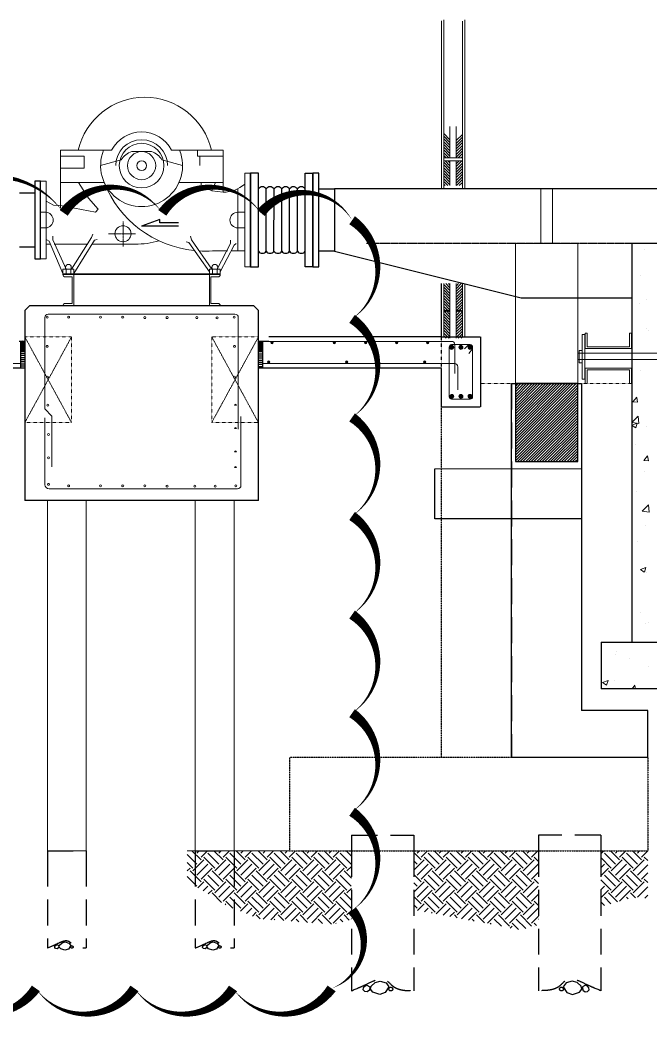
# Model space of a CAD drawing. Header units: inches. Extents: x 0 to 235202, y 0 to 186812.
# Drawn here: x 90853 to 96921, y 165337 to 174958 of the extents above; entities that cross this region are included whole.
import ezdxf

# ---------------------------------------------------------------- set-up
doc = ezdxf.new("R2010")
doc.units = ezdxf.units.IN
doc.header["$MEASUREMENT"] = 0
for name, pattern in [('CENTER', [2, 1.25, -0.25, 0.25, -0.25]), ('HIDDEN', [0.375, 0.25, -0.125]), ('PHANTOM2', [1.25, 0.625, -0.125, 0.125, -0.125, 0.125, -0.125])]:
    doc.linetypes.add(name, pattern=pattern)
for name, color, linetype in [('1', 1, 'CENTER'), ('2', 2, 'HIDDEN'), ('3', 3, 'Continuous'), ('M-HVAC-DUCT-NEW', 5, 'Continuous'), ('pipe_dimensio', 1, 'Continuous')]:
    doc.layers.add(name, color=color, linetype=linetype)
doc.layers.add('DIM', color=251, linetype='Continuous', lineweight=0)

msp = doc.modelspace()

# ---------------------------------------------------------------- hatches: boundary and pattern name
at = {"layer": 'DIM'}
for points in [[(94992.3, 171804.5, 1), (95029.8, 171804.5, 1)], [(95080.2, 171804.5, 1), (95117.7, 171804.5, 1)], [(95168.1, 171804.5, 1), (95205.6, 171804.5, 1)], [(95029.8, 171332.6, 1), (94992.3, 171332.6, 1)], [(95117.7, 171332.6, 1), (95080.2, 171332.6, 1)], [(95205.6, 171332.6, 1), (95168.1, 171332.6, 1)]]:
    msp.add_hatch(color=251, dxfattribs=at).paths.add_polyline_path(points)

# ---------------------------------------------------------------- linework, layer by layer
at = {"color": 251}
for p, q in [((93074.3, 173481), (93074.2, 172581)), ((93074.2, 172581), (93074.3, 173481)), ((93149.3, 173481), (93074.3, 173481)), ((93149.2, 172581), (93149.3, 173481)), ((93599.2, 172581), (93599.3, 173481)), ((93599.3, 173481), (93674.3, 173481)), ((93674.2, 172581), (93674.3, 173481)), ((93074.2, 172731), (93074.3, 173331)), ((93224.2, 172731), (93224.3, 173331)), ((93299.2, 172731), (93299.3, 173331)), ((93374.2, 172731), (93374.3, 173331)), ((93449.2, 172731), (93449.3, 173331)), ((93524.2, 172731), (93524.3, 173331)), ((96749, 168967.3), (96749, 172806)), ((97200.4, 172806), (96749, 172806)), ((93074.2, 172581), (93074.3, 172581)), ((93074.2, 172581), (93149.2, 172581)), ((93674.2, 172581), (93599.2, 172581)), ((96224, 171456), (95624, 171456)), ((95624, 171456), (95624, 170706)), ((96224, 170706), (96224, 171456)), ((95624, 170706), (96224, 170706)), ((94847.8, 170635.6), (96261.5, 170637)), ((94847.8, 170153.4), (94847.8, 170635.6)), ((96261.5, 170637), (96261.5, 170154.8)), ((96261.5, 170154.8), (94847.8, 170153.4)), ((96450.4, 168967.3), (100731.5, 168967.3)), ((96450.4, 168967.3), (96450.4, 168517.3)), ((100731.5, 168517.3), (96450.4, 168517.3))]:
    msp.add_line(p, q, dxfattribs=at)
at = {"color": 251, "lineweight": -3, "ltscale": 5}
for p, q in [((92198.8, 173036.5), (92021.6, 172973.3)), ((92198.8, 173004.9), (92198.8, 173036.5)), ((92380.5, 173004.9), (92198.8, 173004.9)), ((92380.5, 172973.3), (92021.6, 172973.3))]:
    msp.add_line(p, q, dxfattribs=at)
at = {"color": 251, "linetype": 'CENTER', "ltscale": 10}
msp.add_line((97634.6, 172806), (94189.2, 172806), dxfattribs=at)
at = {"color": 251, "linetype": 'HIDDEN', "ltscale": 10000}
msp.add_line((92676.8, 172206), (91371.8, 172206), dxfattribs=at)
at = {"color": 251, "linetype": 'HIDDEN', "ltscale": 10}
for p, q in [((94910.6, 171456.3), (94910.6, 167856.3)), ((93448.6, 167856.3), (93448.6, 166956.3)), ((96899, 167856.3), (93448.6, 167856.3)), ((96899, 167856.3), (96899, 166956.3)), ((93448.6, 166956.3), (96899, 166956.3))]:
    msp.add_line(p, q, dxfattribs=at)
at = {"color": 251, "linetype": 'HIDDEN', "ltscale": 1000}
for p, q in [((95586.5, 171456.3), (95586.5, 167856.3)), ((94046.1, 167106.3), (94046.1, 166956.3)), ((94046.1, 167106.3), (94646.1, 167106.3)), ((94646.1, 167106.3), (94646.1, 166956.3)), ((95846.1, 167106.3), (95846.1, 166956.3)), ((96446.1, 167106.3), (95846.1, 167106.3)), ((96446.1, 167106.3), (96446.1, 166956.3)), ((94046.1, 166956.3), (94046.1, 165609)), ((94646.1, 166956.3), (94646.1, 165609)), ((95846.1, 166956.3), (95846.1, 165607.7)), ((96446.1, 166956.3), (96446.1, 165607.7)), ((94233.6, 165653.1), (94274.7, 165689.1)), ((94274.7, 165689.1), (94321.6, 165701.5)), ((94321.6, 165701.5), (94378.8, 165684)), ((94378.8, 165684), (94406.6, 165645.1)), ((96113.5, 165684), (96085.7, 165645.1)), ((96170.7, 165701.5), (96113.5, 165684)), ((96217.6, 165689.1), (96170.7, 165701.5)), ((96258.7, 165653.1), (96217.6, 165689.1)), ((94158.8, 165618.8), (94162, 165637.6)), ((94172.8, 165601.9), (94158.8, 165618.8)), ((94162, 165637.6), (94170.8, 165649.2)), ((94170.8, 165649.2), (94192.1, 165662.4)), ((94195.7, 165597.9), (94172.8, 165601.9)), ((94192.1, 165662.4), (94221.8, 165646.8)), ((94218.5, 165613.2), (94195.7, 165597.9)), ((94221.8, 165646.8), (94218.5, 165613.2)), ((94227.1, 165622.4), (94233.6, 165653.1)), ((94251.3, 165594.6), (94227.1, 165622.4)), ((94317.2, 165574.1), (94251.3, 165594.6)), ((94371.4, 165591.7), (94317.2, 165574.1)), ((94406.6, 165645.1), (94371.4, 165591.7)), ((96085.7, 165645.1), (96120.9, 165591.7)), ((96120.9, 165591.7), (96175.1, 165574.1)), ((96175.1, 165574.1), (96241, 165594.6)), ((96241, 165594.6), (96265.2, 165622.4)), ((96265.2, 165622.4), (96258.7, 165653.1)), ((96300.2, 165662.4), (96270.5, 165646.8)), ((96270.5, 165646.8), (96273.7, 165613.2)), ((96273.7, 165613.2), (96296.6, 165597.9)), ((96296.6, 165597.9), (96319.4, 165601.9)), ((96321.4, 165649.2), (96300.2, 165662.4)), ((96319.4, 165601.9), (96333.5, 165618.8)), ((96330.3, 165637.6), (96321.4, 165649.2)), ((96333.5, 165618.8), (96330.3, 165637.6))]:
    msp.add_line(p, q, dxfattribs=at)
at = {"color": 251, "linetype": 'Continuous'}
for p, q in [((95624, 171455), (95625, 171456)), ((95624, 171428.5), (95651.5, 171456)), ((95624, 171402), (95678, 171456)), ((95624, 171375.4), (95704.5, 171456)), ((95624, 171348.9), (95731, 171456)), ((95624, 171322.4), (95757.6, 171456)), ((95624, 171295.9), (95784.1, 171456)), ((95624, 171269.4), (95810.6, 171456)), ((95624, 171242.9), (95837.1, 171456)), ((95624, 171216.4), (95863.6, 171456)), ((95624, 171189.8), (95890.1, 171456)), ((95624, 171163.3), (95916.7, 171456)), ((95624, 171136.8), (95943.2, 171456)), ((95624, 171110.3), (95969.7, 171456)), ((95624, 171083.8), (95996.2, 171456)), ((95624, 171057.3), (96022.7, 171456)), ((95624, 171030.7), (96049.2, 171456)), ((95624, 171004.2), (96075.8, 171456)), ((95624, 170977.7), (96102.3, 171456)), ((95624, 170951.2), (96128.8, 171456)), ((95624, 170924.7), (96155.3, 171456)), ((95624, 170898.2), (96181.8, 171456)), ((95624, 170871.6), (96208.3, 171456)), ((95624, 170845.1), (96224, 171445.1)), ((95624, 170818.6), (96224, 171418.6)), ((95624, 170792.1), (96224, 171392.1)), ((95624, 170765.6), (96224, 171365.6)), ((95624, 170739.1), (96224, 171339.1)), ((95624, 170712.5), (96224, 171312.5)), ((95644, 170706), (96224, 171286)), ((95670.5, 170706), (96224, 171259.5)), ((95697, 170706), (96224, 171233)), ((95723.5, 170706), (96224, 171206.5)), ((95750, 170706), (96224, 171180)), ((95776.5, 170706), (96224, 171153.4)), ((95803.1, 170706), (96224, 171126.9)), ((95829.6, 170706), (96224, 171100.4)), ((95856.1, 170706), (96224, 171073.9)), ((95882.6, 170706), (96224, 171047.4)), ((95909.1, 170706), (96224, 171020.9)), ((95935.6, 170706), (96224, 170994.3)), ((95962.2, 170706), (96224, 170967.8)), ((95988.7, 170706), (96224, 170941.3)), ((96015.2, 170706), (96224, 170914.8)), ((96041.7, 170706), (96224, 170888.3)), ((96068.2, 170706), (96224, 170861.8)), ((96094.7, 170706), (96224, 170835.2)), ((96121.3, 170706), (96224, 170808.7)), ((96147.8, 170706), (96224, 170782.2)), ((96174.3, 170706), (96224, 170755.7)), ((96200.8, 170706), (96224, 170729.2))]:
    msp.add_line(p, q, dxfattribs=at)
at = {"color": 170, "linetype": 'HIDDEN', "ltscale": 1000}
for p, q in [((91116.5, 166956.3), (91116.5, 166862.6)), ((91116.5, 166956.3), (91491.5, 166956.3)), ((91491.5, 166956.3), (91491.5, 166862.6)), ((92541.5, 166956.3), (92916.5, 166956.3)), ((91116.5, 166862.6), (91116.5, 166020.5)), ((91491.5, 166862.6), (91491.5, 166020.5)), ((92541.5, 166862.6), (92541.5, 166020.5)), ((92916.5, 166862.6), (92916.5, 166020.5)), ((91233.7, 166048.1), (91259.3, 166070.6)), ((91259.3, 166070.6), (91288.6, 166078.3)), ((91288.6, 166078.3), (91324.4, 166067.4)), ((91324.4, 166067.4), (91341.8, 166043.1)), ((92658.7, 166048.1), (92684.3, 166070.6)), ((92684.3, 166070.6), (92713.6, 166078.3)), ((92713.6, 166078.3), (92749.4, 166067.4)), ((92749.4, 166067.4), (92766.8, 166043.1)), ((91186.9, 166026.6), (91188.9, 166038.4)), ((91195.7, 166016.1), (91186.9, 166026.6)), ((91188.9, 166038.4), (91194.4, 166045.6)), ((91194.4, 166045.6), (91207.7, 166053.9)), ((91210, 166013.6), (91195.7, 166016.1)), ((91207.7, 166053.9), (91226.2, 166044.1)), ((91224.2, 166023.1), (91210, 166013.6)), ((91226.2, 166044.1), (91224.2, 166023.1)), ((91229.6, 166028.9), (91233.7, 166048.1)), ((91244.7, 166011.5), (91229.6, 166028.9)), ((91285.9, 165998.7), (91244.7, 166011.5)), ((91319.8, 166009.7), (91285.9, 165998.7)), ((91341.8, 166043.1), (91319.8, 166009.7)), ((92611.9, 166026.6), (92613.9, 166038.4)), ((92620.7, 166016.1), (92611.9, 166026.6)), ((92613.9, 166038.4), (92619.4, 166045.6)), ((92619.4, 166045.6), (92632.7, 166053.9)), ((92635, 166013.6), (92620.7, 166016.1)), ((92632.7, 166053.9), (92651.2, 166044.1)), ((92649.2, 166023.1), (92635, 166013.6)), ((92651.2, 166044.1), (92649.2, 166023.1)), ((92654.6, 166028.9), (92658.7, 166048.1)), ((92669.7, 166011.5), (92654.6, 166028.9)), ((92710.9, 165998.7), (92669.7, 166011.5)), ((92744.8, 166009.7), (92710.9, 165998.7)), ((92766.8, 166043.1), (92744.8, 166009.7))]:
    msp.add_line(p, q, dxfattribs=at)
at = {"color": 50, "linetype": 'HIDDEN', "ltscale": 1000}
for p, q in [((92541.5, 166956.3), (92541.5, 166862.6)), ((92916.5, 166956.3), (92916.5, 166862.6))]:
    msp.add_line(p, q, dxfattribs=at)
at = {"color": 170, "linetype": 'HIDDEN', "ltscale": 1000}
for centre in [(91352.8, 166030.4), (92777.8, 166030.4)]:
    msp.add_circle(centre, 11.5, dxfattribs=at)
at = {"color": 251, "linetype": 'HIDDEN', "ltscale": 1000}
for centre in [(94424.2, 165624.8), (96068, 165624.8)]:
    msp.add_circle(centre, 18.4, dxfattribs=at)
at = {"color": 251}
for centre, start, end in [((93186.8, 173306), 33.68906, 146.31094), ((93261.8, 173306), 33.68906, 146.31094), ((93336.8, 173306), 33.68906, 146.31094), ((93411.8, 173306), 33.68906, 146.31094), ((93486.8, 173306), 33.68906, 146.31094), ((93561.8, 173306), 33.68906, 146.31094), ((93186.7, 172756), 213.68906, 326.31094), ((93261.7, 172756), 213.68906, 326.31094), ((93336.7, 172756), 213.68906, 326.31094), ((93411.7, 172756), 213.68906, 326.31094), ((93486.7, 172756), 213.68906, 326.31094), ((93561.7, 172756), 213.68906, 326.31094)]:
    msp.add_arc(centre, 45.1, start, end, dxfattribs=at)
at = {"color": 170, "linetype": 'HIDDEN', "ltscale": 1000}
for points in [[(91116.5, 166020.5), (91207.8, 166060.4), (91320.9, 166086.3), (91363.3, 166049.7), (91491.5, 166020.5)], [(92541.5, 166020.5), (92632.8, 166060.4), (92745.9, 166086.3), (92788.3, 166049.7), (92916.5, 166020.5)]]:
    msp.add_spline(points, degree=3, dxfattribs=at)
at = {"color": 251, "linetype": 'HIDDEN', "ltscale": 1000}
for points in [[(94046.1, 165609), (94192.3, 165672.9), (94373.2, 165714.3), (94441, 165655.7), (94646.1, 165609)], [(96446.1, 165609), (96300, 165672.9), (96119.1, 165714.3), (96051.3, 165655.7), (95846.1, 165609)]]:
    msp.add_spline(points, degree=3, dxfattribs=at)
at = {"layer": '1', "color": 251}
msp.add_line((94911.5, 171906), (94911.5, 172418.7), dxfattribs=at)
at = {"layer": '1', "color": 251, "linetype": 'Continuous'}
for p, q in [((90899.3, 171823.7), (90858.6, 171864.4)), ((90899.3, 171817.9), (90858.6, 171858.6)), ((90899.3, 171812.2), (90858.6, 171852.9)), ((90899.3, 171806.4), (90858.6, 171847.1)), ((90899.3, 171800.7), (90858.6, 171841.4)), ((90899.3, 171829.4), (90863.4, 171865.3)), ((90899.3, 171835.2), (90869.1, 171865.3)), ((90899.3, 171840.9), (90874.9, 171865.3)), ((90899.3, 171846.7), (90880.6, 171865.3)), ((90899.3, 171852.4), (90886.4, 171865.3)), ((90899.3, 171858.2), (90892.1, 171865.3)), ((90899.3, 171863.9), (90897.9, 171865.3)), ((93149.3, 171861.4), (93150.6, 171862.7)), ((93149.3, 171855.6), (93156.4, 171862.7)), ((93149.3, 171849.9), (93162.1, 171862.7)), ((93149.3, 171844.1), (93167.9, 171862.7)), ((93149.3, 171838.4), (93173.6, 171862.7)), ((93149.3, 171832.6), (93179.4, 171862.7)), ((93149.3, 171826.9), (93185.1, 171862.7)), ((93149.3, 171821.1), (93189.9, 171861.8)), ((93149.3, 171815.4), (93189.9, 171856)), ((93149.3, 171809.6), (93189.9, 171850.3)), ((93149.3, 171803.9), (93189.9, 171844.5)), ((93149.3, 171798.1), (93189.9, 171838.8)), ((90899.3, 171794.9), (90858.6, 171835.6)), ((90899.3, 171789.2), (90858.6, 171829.9)), ((90899.3, 171783.4), (90858.6, 171824.1)), ((90899.3, 171777.7), (90858.6, 171818.4)), ((90899.3, 171771.9), (90858.6, 171812.6)), ((90898.4, 171767), (90858.6, 171806.8)), ((90892.7, 171767), (90858.6, 171801.1)), ((90886.9, 171767), (90858.6, 171795.3)), ((90881.2, 171767), (90858.6, 171789.6)), ((90875.4, 171767), (90858.6, 171783.8)), ((90869.7, 171767), (90858.6, 171778.1)), ((90863.9, 171767), (90858.6, 171772.3)), ((93149.3, 171792.4), (93189.9, 171833)), ((93149.3, 171786.6), (93189.9, 171827.3)), ((93149.3, 171780.9), (93189.9, 171821.5)), ((93149.3, 171775.1), (93189.9, 171815.8)), ((93149.3, 171769.3), (93189.9, 171810)), ((93150.1, 171764.4), (93189.9, 171804.3)), ((93155.8, 171764.4), (93189.9, 171798.5)), ((93161.6, 171764.4), (93189.9, 171792.8)), ((93167.3, 171764.4), (93189.9, 171787)), ((93173.1, 171764.4), (93189.9, 171781.3)), ((93178.8, 171764.4), (93189.9, 171775.5)), ((93184.6, 171764.4), (93189.9, 171769.8))]:
    msp.add_line(p, q, dxfattribs=at)
at = {"layer": '1', "color": 251, "linetype": 'HIDDEN', "ltscale": 0.3}
msp.add_line((94911.5, 171606), (94911.5, 171906), dxfattribs=at)
at = {"layer": '2', "color": 251, "linetype": 'Continuous'}
for p, q in [((90899.3, 171847.6), (90858.6, 171847.6)), ((93149.3, 171845), (93189.9, 171845)), ((90899.3, 171827.3), (90858.6, 171827.3)), ((90899.3, 171806.9), (90858.6, 171806.9)), ((90899.3, 171786.6), (90858.6, 171786.6)), ((90899.3, 171766.3), (90858.6, 171766.3)), ((90899.3, 171745.9), (90858.6, 171745.9)), ((93149.3, 171824.7), (93189.9, 171824.7)), ((93149.3, 171804.3), (93189.9, 171804.3)), ((93149.3, 171784), (93189.9, 171784)), ((93149.3, 171763.7), (93189.9, 171763.7)), ((93149.3, 171743.4), (93189.9, 171743.4)), ((90899.3, 171725.6), (90858.6, 171725.6)), ((90899.3, 171705.3), (90858.6, 171705.3)), ((90899.3, 171684.9), (90858.6, 171684.9)), ((90899.3, 171664.6), (90858.6, 171664.6)), ((90899.3, 171644.3), (90858.6, 171644.3)), ((93149.3, 171723), (93189.9, 171723)), ((93149.3, 171702.7), (93189.9, 171702.7)), ((93149.3, 171682.4), (93189.9, 171682.4)), ((93149.3, 171662), (93189.9, 171662)), ((90899.3, 171623.9), (90858.6, 171623.9)), ((93149.3, 171641.7), (93189.9, 171641.7)), ((93149.3, 171621.4), (93189.9, 171621.4))]:
    msp.add_line(p, q, dxfattribs=at)
at = {"layer": '2', "color": 251}
for p, q in [((94911.4, 171906), (93248.9, 171906)), ((94911.5, 171906), (95286.5, 171906)), ((95286.5, 171906), (95286.5, 171231)), ((90899.3, 171606), (86323.5, 171606)), ((90899.3, 171606), (90858.6, 171606)), ((94911.4, 171606), (93149.3, 171606)), ((94911.5, 171231), (94911.5, 171606)), ((94911.5, 171231), (95286.5, 171231))]:
    msp.add_line(p, q, dxfattribs=at)
at = {"layer": '3', "color": 170}
for p, q in [((90944.3, 172206), (90899.3, 172161)), ((90899.3, 172161), (90899.3, 170331)), ((93104.3, 172206), (90944.3, 172206)), ((93149.3, 170331), (93149.3, 172161)), ((93149.3, 170331), (90899.3, 170331))]:
    msp.add_line(p, q, dxfattribs=at)
at = {"layer": '3', "color": 50}
msp.add_line((93149.3, 172161), (93104.3, 172206), dxfattribs=at)
at = {"layer": '3', "color": 251}
for p, q in [((90846, 171865.3), (90899.3, 171865.3)), ((90858.6, 171865.3), (90858.6, 171606)), ((93250.5, 171862.7), (93149.3, 171862.7)), ((93189.9, 171862.7), (93189.9, 171606))]:
    msp.add_line(p, q, dxfattribs=at)
at = {"layer": 'DIM', "color": 251}
for p, q in [((94911.5, 173331), (94911.5, 174949.6)), ((94934, 173363.5), (94934, 174957.8)), ((95114, 173363.5), (95114, 174947.5)), ((95136.5, 173331), (95136.5, 174957.8)), ((94994, 173631), (94994, 173931)), ((95054, 173631), (95054, 173931)), ((91244.3, 173703.5), (91735.6, 173703.5)), ((91244.3, 173703.5), (91244.3, 173150.2)), ((92024.3, 173690.4), (91929, 173690.4)), ((92024.3, 173690.4), (92119.5, 173690.4)), ((92312.9, 173703.5), (92810, 173703.5)), ((92562.1, 173703.5), (92562.1, 173646)), ((92810, 173703.5), (92810, 173300.2)), ((91244.3, 173646.9), (91469.3, 173646.9)), ((91469.3, 173646.9), (91469.3, 173529.2)), ((91828.1, 173611.1), (91629.2, 173554.9)), ((92220.4, 173611.1), (92419.3, 173554.9)), ((92562.1, 173646), (92810, 173646)), ((92585, 173646), (92585, 173554.9)), ((95114, 173631), (94934, 173631)), ((94934, 173331), (94934, 173605.3)), ((95114, 173601), (94934, 173601)), ((94994, 173363.5), (94994, 173601)), ((95054, 173363.5), (95054, 173601)), ((95114, 173331), (95114, 173595.1)), ((91469.3, 173529.2), (91244.3, 173529.2)), ((93017.3, 173481), (93017.3, 172581)), ((93017.3, 173481), (93074.3, 173481)), ((93074.3, 173481), (93074.3, 172581)), ((91049.3, 173406), (91049.3, 172656)), ((91049.3, 173406), (91103.3, 173406)), ((91103.3, 173406), (91103.3, 172656)), ((91664.4, 173392.1), (91244.3, 173392.1)), ((91416.7, 173392.1), (91513.9, 173241.2)), ((92810, 173392.1), (92384.2, 173392.1)), ((92597.1, 173392.1), (92597.1, 173364.8)), ((92701.2, 173312.8), (92735.4, 173392.1)), ((92597.1, 173364.8), (92701.2, 173312.8)), ((92701.2, 173312.8), (92810, 173300.2)), ((92950.2, 173332.1), (92950.2, 172734.5)), ((93599.3, 173057.4), (93599.3, 173331)), ((95870.5, 172806), (95870.5, 173331)), ((95983, 172806), (95983, 173331)), ((91175.8, 173175.7), (91103.3, 173212.9)), ((91513.9, 173241.2), (91606.2, 173137.4)), ((91049.3, 173106), (91098.3, 173106)), ((91244.3, 173172), (91175.8, 173175.7)), ((91581.5, 173106.1), (91244.3, 173172)), ((91606.2, 173137.4), (91581.5, 173106.1)), ((93017.3, 173106), (92950.2, 173106)), ((91049.3, 172956), (91098.3, 172956)), ((91542.9, 172861.7), (91554.7, 172894.4)), ((93017.3, 172956), (92950.2, 172956)), ((91103.3, 172800), (91141.8, 172800)), ((91132.8, 172826.8), (91112.7, 172841.5)), ((91266.8, 172516.9), (91132.8, 172826.8)), ((91167.9, 172840.1), (91169.3, 172874.9)), ((91296.8, 172558.5), (91167.9, 172840.1)), ((91182, 172800), (91506.3, 172800)), ((91348, 172558.5), (91542.9, 172861.7)), ((91371.8, 172517.6), (91570.4, 172836.2)), ((91549.5, 172800), (91963.2, 172800)), ((91570.4, 172836.2), (91594.5, 172842.2)), ((92478.2, 172816.2), (92454, 172822.3)), ((92676.8, 172531), (92478.2, 172816.2)), ((92505.6, 172841.8), (92493.9, 172874.5)), ((92699.9, 172558.5), (92505.6, 172841.8)), ((92751.8, 172558.5), (92880.6, 172803.6)), ((92880.6, 172803.6), (92879.2, 172838.4)), ((92915.7, 172790.3), (92935.8, 172805)), ((96224, 172806), (95624, 172806)), ((95624, 172806), (95624, 171456)), ((96224, 171456), (96224, 172806)), ((92707.7, 172734.5), (92852.8, 172734.5)), ((92781.8, 172531.9), (92915.7, 172790.3)), ((92893.3, 172734.5), (93017.3, 172734.5)), ((91049.3, 172656), (91103.3, 172656)), ((91266.8, 172558.5), (91266.8, 172506)), ((91266.8, 172558.5), (91371.8, 172558.5)), ((91266.8, 172513.5), (92781.8, 172513.5)), ((91296.8, 172558.5), (91296.8, 172513.5)), ((91341.8, 172558.5), (91341.8, 172513.5)), ((91371.8, 172558.5), (91371.8, 172513.5)), ((92676.8, 172558.5), (92676.8, 172513.5)), ((92781.8, 172558.5), (92676.8, 172558.5)), ((92706.8, 172558.5), (92706.8, 172513.5)), ((92751.8, 172558.5), (92751.8, 172513.5)), ((92781.8, 172558.5), (92781.8, 172506)), ((93017.3, 172581), (93074.3, 172581)), ((91371.8, 172506), (91266.8, 172506)), ((91266.8, 172506), (91266.8, 172506)), ((91289.3, 172483.5), (91356.8, 172483.5)), ((91356.8, 172483.5), (91356.8, 172228.5)), ((91371.8, 172506), (92676.8, 172506)), ((91371.8, 172206), (91371.8, 172506)), ((92676.8, 172206), (92676.8, 172506)), ((92676.8, 172506), (92781.8, 172506)), ((92759.3, 172483.5), (92691.8, 172483.5)), ((92691.8, 172483.5), (92691.8, 172228.5)), ((92781.8, 172506), (92781.8, 172506)), ((94911.5, 171906), (94911.5, 172418.7)), ((94934, 171906), (94934, 172418.7)), ((94994, 172151.1), (94994, 172418.7)), ((95054, 172151.1), (95054, 172418.7)), ((95114, 171906), (95114, 172418.7)), ((95136.5, 171906), (95136.5, 172418.7)), ((91356.8, 172228.5), (91289.3, 172228.5)), ((92691.8, 172228.5), (92759.3, 172228.5)), ((91266.8, 172206), (91371.8, 172206)), ((92781.8, 172206), (92676.8, 172206)), ((94994, 171894.8), (94994, 172162.3)), ((95054, 171894.8), (95054, 172162.3)), ((96297.6, 171942.8), (96297.6, 171792.8)), ((96315.6, 171942.8), (96297.6, 171942.8)), ((96315.6, 171810.8), (96315.6, 171942.8)), ((96741.5, 171942.8), (96723.5, 171942.8)), ((96723.5, 171942.8), (96723.5, 171810.8)), ((96741.5, 171792.8), (96741.5, 171942.8)), ((95010.2, 171862.7), (93163.6, 171862.7)), ((96267, 171926.7), (96270, 171929.7)), ((96267, 171500.7), (96267, 171926.7)), ((96270, 171929.7), (96288.8, 171929.7)), ((96288.8, 171929.7), (96291.8, 171926.7)), ((96291.8, 171926.7), (96291.8, 171500.7)), ((94986.5, 171328.5), (94986.5, 171808.5)), ((95009, 171831), (95189, 171831)), ((95040.3, 171832.7), (95040.3, 171551.9)), ((95134.2, 171790.3), (95175, 171831)), ((95175.2, 171746.8), (95211.5, 171791.5)), ((95211.5, 171808.5), (95211.5, 171328.5)), ((99275.8, 171747.6), (96224, 171747.6)), ((96224, 171747.6), (96224, 171687.6)), ((96239.5, 171773.5), (96267, 171773.5)), ((96239.5, 171656.2), (96239.5, 171773.5)), ((96267, 171773.5), (96267, 171656.2)), ((96297.6, 171792.8), (96519.5, 171792.8)), ((96519.5, 171810.8), (96315.6, 171810.8)), ((96723.5, 171810.8), (96519.5, 171810.8)), ((96519.5, 171792.8), (96741.5, 171792.8)), ((90862.7, 171647.9), (86404.4, 171647.9)), ((95038.4, 171647.9), (93189.9, 171647.9)), ((96224, 171687.6), (99275.8, 171687.6)), ((96267, 171656.2), (96239.5, 171656.2)), ((95068.5, 171617.9), (95068.5, 171395.7)), ((96297.6, 171456), (96297.6, 171606)), ((96297.6, 171606), (96519.5, 171606)), ((96519.5, 171588), (96315.6, 171588)), ((96315.6, 171588), (96315.6, 171456)), ((96519.5, 171606), (96741.5, 171606)), ((96723.5, 171588), (96519.5, 171588)), ((96723.5, 171456), (96723.5, 171588)), ((96741.5, 171606), (96741.5, 171456)), ((95624, 171456), (96224, 171456)), ((96270, 171497.7), (96267, 171500.7)), ((96288.8, 171497.7), (96270, 171497.7)), ((96291.8, 171500.7), (96288.8, 171497.7)), ((96315.6, 171456), (96297.6, 171456)), ((96741.5, 171456), (96723.5, 171456)), ((95189, 171306), (95009, 171306))]:
    msp.add_line(p, q, dxfattribs=at)
at = {"layer": 'DIM', "color": 251, "linetype": 'Continuous'}
for p, q in [((94994, 173804.9), (94934, 173864.9)), ((94994, 173778.4), (94934, 173838.4)), ((94994, 173751.9), (94934, 173811.9)), ((94994, 173725.4), (94934, 173785.4)), ((95054, 173796.1), (95114, 173856.1)), ((95054, 173769.6), (95114, 173829.6)), ((95054, 173743.1), (95114, 173803.1)), ((95054, 173716.6), (95114, 173776.6)), ((94994, 173698.9), (94934, 173758.9)), ((94994, 173672.3), (94934, 173732.3)), ((94994, 173645.8), (94934, 173705.8)), ((94982.3, 173631), (94934, 173679.3)), ((95054, 173690), (95114, 173750)), ((95054, 173663.5), (95114, 173723.5)), ((95054, 173637), (95114, 173697)), ((95074.5, 173631), (95114, 173670.5)), ((94955.8, 173631), (94934, 173652.8)), ((94994, 173528), (94934, 173588)), ((94994, 173554.5), (94947.4, 173601)), ((94994, 173581), (94974, 173601)), ((95054, 173598.7), (95056.3, 173601)), ((95054, 173572.2), (95082.8, 173601)), ((95054, 173545.7), (95109.3, 173601)), ((95054, 173519.1), (95114, 173579.1)), ((95101, 173631), (95114, 173644)), ((94994, 173501.4), (94934, 173561.4)), ((94994, 173474.9), (94934, 173534.9)), ((94994, 173448.4), (94934, 173508.4)), ((94994, 173421.9), (94934, 173481.9)), ((95054, 173492.6), (95114, 173552.6)), ((95054, 173466.1), (95114, 173526.1)), ((95054, 173439.6), (95114, 173499.6)), ((95054, 173413.1), (95114, 173473.1)), ((94994, 173395.4), (94934, 173455.4)), ((94994, 173368.9), (94934, 173428.9)), ((94972.8, 173363.5), (94934, 173402.3)), ((94946.3, 173363.5), (94934, 173375.8)), ((95054, 173386.6), (95114, 173446.6)), ((95057.4, 173363.5), (95114, 173420)), ((95083.9, 173363.5), (95114, 173393.5)), ((95110.4, 173363.5), (95114, 173367)), ((96871.3, 172748.4), (96871.3, 172748.4)), ((94994, 172378.1), (94953.4, 172418.7)), ((94994, 172404.6), (94979.9, 172418.7)), ((95054, 172395.8), (95076.9, 172418.7)), ((95054, 172369.2), (95103.4, 172418.7)), ((96831.5, 172494.7), (96831.5, 172494.7)), ((94994, 172351.5), (94934, 172411.5)), ((94994, 172325), (94934, 172385)), ((94994, 172298.5), (94934, 172358.5)), ((94994, 172272), (94934, 172332)), ((95054, 172342.7), (95114, 172402.7)), ((95054, 172316.2), (95114, 172376.2)), ((95054, 172289.7), (95114, 172349.7)), ((95054, 172263.2), (95114, 172323.2)), ((94994, 172245.5), (94934, 172305.5)), ((94994, 172219), (94934, 172279)), ((94994, 172192.4), (94934, 172252.4)), ((94994, 172165.9), (94934, 172225.9)), ((95054, 172236.7), (95114, 172296.7)), ((95054, 172210.1), (95114, 172270.1)), ((95054, 172183.6), (95114, 172243.6)), ((96822, 172223.6), (96822, 172223.6)), ((96883.3, 172264.4), (96883.3, 172264.4)), ((94982.3, 172151.1), (94934, 172199.4)), ((94955.8, 172151.1), (94934, 172172.9)), ((94994, 172095.2), (94934, 172155.2)), ((94994, 172068.7), (94934, 172128.7)), ((94994, 172121.7), (94953.4, 172162.3)), ((94994, 172148.3), (94979.9, 172162.3)), ((95054, 172157.1), (95114, 172217.1)), ((95054, 172139.4), (95076.9, 172162.3)), ((95054, 172112.9), (95103.4, 172162.3)), ((95054, 172086.4), (95114, 172146.4)), ((95074.5, 172151.1), (95114, 172190.6)), ((95101, 172151.1), (95114, 172164.1)), ((94994, 172042.2), (94934, 172102.2)), ((94994, 172015.7), (94934, 172075.7)), ((94994, 171989.2), (94934, 172049.2)), ((95054, 172059.9), (95114, 172119.9)), ((95054, 172033.4), (95114, 172093.4)), ((95054, 172006.9), (95114, 172066.9)), ((95054, 171980.3), (95114, 172040.3)), ((94994, 171962.6), (94934, 172022.6)), ((94994, 171936.1), (94934, 171996.1)), ((94994, 171909.6), (94934, 171969.6)), ((94982.3, 171894.8), (94934, 171943.1)), ((95054, 171953.8), (95114, 172013.8)), ((95054, 171927.3), (95114, 171987.3)), ((95054, 171900.8), (95114, 171960.8)), ((95074.5, 171894.8), (95114, 171934.3)), ((96885, 171991), (96885, 171991)), ((96908.7, 171965.2), (96908.7, 171965.2)), ((94955.8, 171894.8), (94934, 171916.6)), ((95101, 171894.8), (95114, 171907.8)), ((96830.3, 171583.7), (96830.3, 171583.7)), ((96756.5, 171280.7), (96792.7, 171323.8)), ((96756.5, 171280.7), (96801.4, 171276.8)), ((96801.5, 171276.2), (96792.8, 171323.2)), ((96749, 171084.9), (96805.4, 171143.7)), ((96749, 171082.5), (96813.6, 171072.5)), ((96749, 171056.1), (96798.4, 171075)), ((96783.3, 171029.2), (96798.5, 171074.5)), ((96790.5, 171140.1), (96790.5, 171140.1)), ((96813.8, 171072), (96805.5, 171143.2)), ((96749, 171052.8), (96783.2, 171029.7)), ((96882.8, 171041.3), (96882.8, 171041.3)), ((96780.9, 170869), (96780.9, 170869)), ((96860.6, 170716.6), (96896.8, 170759.7)), ((96860.6, 170716.6), (96905.4, 170712.6)), ((96905.5, 170712.1), (96896.9, 170759.1)), ((96867.7, 170610.6), (96867.7, 170610.6)), ((96786.2, 170421.1), (96786.2, 170421.1)), ((96846.4, 170228.1), (96904.8, 170289)), ((96846.4, 170228.1), (96913.1, 170217.7)), ((96913.2, 170217.2), (96904.9, 170288.5)), ((96880.6, 170091.6), (96880.6, 170091.6)), ((96798.3, 169937.1), (96798.3, 169937.1)), ((96749.4, 169785.6), (96749.4, 169785.6)), ((96828.6, 169665.2), (96881.1, 169685.4)), ((96828.6, 169665.2), (96865.9, 169640)), ((96866, 169639.5), (96881.2, 169684.8)), ((96891.3, 169639.7), (96891.3, 169639.7)), ((96826.6, 169256.1), (96826.6, 169256.1)), ((96878.4, 169141.9), (96878.4, 169141.9)), ((96903.4, 169155.7), (96903.4, 169155.7)), ((96629.3, 168960.2), (96629.3, 168960.2)), ((96596, 168875.2), (96596, 168875.2)), ((96584.1, 168849.4), (96584.1, 168849.4)), ((96727.4, 168804.3), (96727.4, 168804.3)), ((96905.7, 168726.8), (96905.7, 168726.8)), ((96463.6, 168577.5), (96516.1, 168597.6)), ((96463.6, 168577.5), (96500.9, 168552.3)), ((96501, 168551.7), (96516.2, 168597.1)), ((96575, 168599.7), (96575, 168599.7)), ((96747.5, 168517.3), (96775.1, 168550.1)), ((96781.1, 168517.3), (96775.2, 168549.6))]:
    msp.add_line(p, q, dxfattribs=at)
at = {"layer": 'DIM', "color": 251, "linetype": 'CENTER', "ltscale": 0.2}
for p, q in [((91844.9, 172776.1), (91844.9, 173016.6)), ((91704.2, 172899.2), (91965.4, 172899.2))]:
    msp.add_line(p, q, dxfattribs=at)
at = {"layer": 'DIM', "color": 170}
for p, q in [((92923.2, 172125), (91125.2, 172125)), ((91092.8, 172092.6), (91092.8, 171211.7)), ((92955.6, 172092.6), (92955.6, 171017.4)), ((91092.8, 171211.7), (91160.8, 171143.7)), ((92919.2, 171249.2), (92938.2, 171249.2)), ((91092.8, 171126.1), (91092.8, 170482.5)), ((91160.8, 171143.7), (91160.8, 170653.5)), ((92980.8, 171138.6), (92980.8, 170474.4)), ((92919.2, 171024.2), (92938.2, 171024.2)), ((92919.2, 171024.2), (92938.2, 171024.2)), ((92919.2, 170799.2), (92938.2, 170799.2)), ((92919.2, 170649.2), (92938.2, 170649.2)), ((91133.3, 170442), (92948.4, 170442)), ((91116.5, 166956.3), (91116.5, 170331)), ((91116.5, 170331), (91491.5, 170331)), ((91491.5, 170331), (91491.5, 166956.3)), ((92916.5, 170331), (92541.5, 170331)), ((92541.5, 170331), (92541.5, 166956.3)), ((92916.5, 170331), (92916.5, 166956.3)), ((91491.5, 166956.3), (91116.5, 166956.3))]:
    msp.add_line(p, q, dxfattribs=at)
at = {"layer": 'DIM', "color": 170, "linetype": 'HIDDEN', "ltscale": 0.03}
for p, q in [((91349.2, 171080.7), (90899.2, 171905.7)), ((90899.2, 171905.7), (91349.2, 171905.7)), ((90899.4, 171080.7), (90899.2, 171905.7)), ((91349.2, 171905.7), (90899.4, 171080.7)), ((91349.2, 171905.7), (91349.2, 171080.7)), ((93149.3, 171906), (92699.3, 171081)), ((93149.3, 171081), (92699.3, 171906)), ((92699.3, 171906), (93149.3, 171906)), ((92699.3, 171081), (92699.3, 171906)), ((93149.3, 171906), (93149.3, 171081)), ((91349.4, 171681), (91349.2, 171681)), ((91349.2, 171080.7), (90899.4, 171080.7)), ((93149.3, 171081), (92699.3, 171081))]:
    msp.add_line(p, q, dxfattribs=at)
at = {"layer": 'DIM', "color": 251, "linetype": 'PHANTOM2', "ltscale": 0.08}
msp.add_line((95286.5, 171456), (96749, 171456), dxfattribs=at)
at = {"layer": 'DIM', "color": 251, "ltscale": 2000}
msp.add_line((93448.6, 166956.3), (92463.5, 166956.3), dxfattribs=at)
at = {"layer": 'DIM', "color": 251, "linetype": 'Continuous', "ltscale": 2000}
for p, q in [((92596.6, 166868.7), (92509, 166956.3)), ((92556.9, 166935), (92578.2, 166956.3)), ((92596.6, 166895.2), (92657.7, 166956.3)), ((92769, 166828.9), (92662.9, 166935)), ((92808.8, 166868.7), (92721.2, 166956.3)), ((92769, 166935), (92790.3, 166956.3)), ((92808.8, 166895.2), (92869.9, 166956.3)), ((92981.1, 166828.9), (92875.1, 166935)), ((93020.9, 166868.7), (92933.3, 166956.3)), ((92981.1, 166935), (93002.4, 166956.3)), ((93020.9, 166895.2), (93082, 166956.3)), ((93193.3, 166828.9), (93087.2, 166935)), ((93233, 166868.7), (93145.4, 166956.3)), ((93193.3, 166935), (93214.6, 166956.3)), ((93233, 166895.2), (93294.1, 166956.3)), ((93405.4, 166828.9), (93299.3, 166935)), ((93445.2, 166868.7), (93357.6, 166956.3)), ((93405.4, 166935), (93426.7, 166956.3)), ((93445.2, 166895.2), (93506.3, 166956.3)), ((93617.5, 166828.9), (93511.5, 166935)), ((93657.3, 166868.7), (93569.7, 166956.3)), ((93617.5, 166935), (93638.8, 166956.3)), ((93657.3, 166895.2), (93718.4, 166956.3)), ((93829.7, 166828.9), (93723.6, 166935)), ((93869.4, 166868.7), (93781.8, 166956.3)), ((93829.7, 166935), (93851, 166956.3)), ((93869.4, 166895.2), (93930.5, 166956.3)), ((94041.8, 166828.9), (93935.7, 166935)), ((94046.1, 166904.1), (93994, 166956.3)), ((94041.8, 166935), (94046.1, 166939.4)), ((94718, 166868.7), (94646.1, 166940.5)), ((94678.2, 166935), (94699.5, 166956.3)), ((94718, 166895.2), (94779, 166956.3)), ((94890.3, 166828.9), (94784.2, 166935)), ((94930.1, 166868.7), (94842.5, 166956.3)), ((94890.3, 166935), (94911.6, 166956.3)), ((94930.1, 166895.2), (94991.2, 166956.3)), ((95102.4, 166828.9), (94996.4, 166935)), ((95142.2, 166868.7), (95054.6, 166956.3)), ((95102.4, 166935), (95123.8, 166956.3)), ((95142.2, 166895.2), (95203.3, 166956.3)), ((95314.6, 166828.9), (95208.5, 166935)), ((95354.3, 166868.7), (95266.7, 166956.3)), ((95314.6, 166935), (95335.9, 166956.3)), ((95354.3, 166895.2), (95415.4, 166956.3)), ((95526.7, 166828.9), (95420.6, 166935)), ((95566.5, 166868.7), (95478.9, 166956.3)), ((95526.7, 166935), (95548, 166956.3)), ((95566.5, 166895.2), (95627.6, 166956.3)), ((95738.8, 166828.9), (95632.8, 166935)), ((95778.6, 166868.7), (95691, 166956.3)), ((95738.8, 166935), (95760.2, 166956.3)), ((95778.6, 166895.2), (95839.7, 166956.3)), ((95846.1, 166933.8), (95844.9, 166935)), ((96446.1, 166926.4), (96476.1, 166956.3)), ((96587.4, 166828.9), (96481.3, 166935)), ((96627.1, 166868.7), (96539.5, 166956.3)), ((96587.4, 166935), (96608.7, 166956.3)), ((96627.1, 166895.2), (96688.2, 166956.3)), ((96799.5, 166828.9), (96693.4, 166935)), ((96839.3, 166868.7), (96751.7, 166956.3)), ((96799.5, 166935), (96820.8, 166956.3)), ((96839.3, 166895.2), (96899, 166954.9)), ((92556.9, 166828.9), (92463.5, 166922.3)), ((92517.1, 166789.2), (92463.5, 166842.8)), ((92517.1, 166762.7), (92623.1, 166868.7)), ((92729.2, 166789.2), (92623.1, 166895.2)), ((92729.2, 166762.7), (92835.3, 166868.7)), ((92941.3, 166789.2), (92835.3, 166895.2)), ((92941.3, 166762.7), (93047.4, 166868.7)), ((93153.5, 166789.2), (93047.4, 166895.2)), ((93153.5, 166762.7), (93259.5, 166868.7)), ((93365.6, 166789.2), (93259.5, 166895.2)), ((93365.6, 166762.7), (93471.7, 166868.7)), ((93577.7, 166789.2), (93471.7, 166895.2)), ((93577.7, 166762.7), (93683.8, 166868.7)), ((93789.9, 166789.2), (93683.8, 166895.2)), ((93789.9, 166762.7), (93895.9, 166868.7)), ((94002, 166789.2), (93895.9, 166895.2)), ((94646.1, 166770.4), (94744.5, 166868.7)), ((94678.2, 166828.9), (94646.1, 166861)), ((94850.5, 166789.2), (94744.5, 166895.2)), ((94850.5, 166762.7), (94956.6, 166868.7)), ((95062.7, 166789.2), (94956.6, 166895.2)), ((95062.7, 166762.7), (95168.7, 166868.7)), ((95274.8, 166789.2), (95168.7, 166895.2)), ((95274.8, 166762.7), (95380.9, 166868.7)), ((95486.9, 166789.2), (95380.9, 166895.2)), ((95486.9, 166762.7), (95593, 166868.7)), ((95699.1, 166789.2), (95593, 166895.2)), ((95699.1, 166762.7), (95805.1, 166868.7)), ((95846.1, 166854.2), (95805.1, 166895.2)), ((96547.6, 166789.2), (96446.1, 166890.6)), ((96547.6, 166762.7), (96653.7, 166868.7)), ((96759.7, 166789.2), (96653.7, 166895.2)), ((96759.7, 166762.7), (96865.8, 166868.7)), ((96899, 166862.1), (96865.8, 166895.2)), ((92463.5, 166762.1), (92490.6, 166789.2)), ((92596.6, 166656.6), (92490.6, 166762.7)), ((92556.9, 166722.9), (92662.9, 166828.9)), ((92596.6, 166683.1), (92702.7, 166789.2)), ((92808.8, 166656.6), (92702.7, 166762.7)), ((92769, 166722.9), (92875.1, 166828.9)), ((92808.8, 166683.1), (92914.8, 166789.2)), ((93020.9, 166656.6), (92914.8, 166762.7)), ((92981.1, 166722.9), (93087.2, 166828.9)), ((93020.9, 166683.1), (93127, 166789.2)), ((93233, 166656.6), (93127, 166762.7)), ((93193.3, 166722.9), (93299.3, 166828.9)), ((93233, 166683.1), (93339.1, 166789.2)), ((93445.2, 166656.6), (93339.1, 166762.7)), ((93405.4, 166722.9), (93511.5, 166828.9)), ((93445.2, 166683.1), (93551.2, 166789.2)), ((93657.3, 166656.6), (93551.2, 166762.7)), ((93617.5, 166722.9), (93723.6, 166828.9)), ((93657.3, 166683.1), (93763.4, 166789.2)), ((93869.4, 166656.6), (93763.4, 166762.7)), ((93829.7, 166722.9), (93935.7, 166828.9)), ((93869.4, 166683.1), (93975.5, 166789.2)), ((94046.1, 166692), (93975.5, 166762.7)), ((94002, 166762.7), (94046.1, 166806.8)), ((94678.2, 166722.9), (94784.2, 166828.9)), ((94718, 166683.1), (94824, 166789.2)), ((94930.1, 166656.6), (94824, 166762.7)), ((94890.3, 166722.9), (94996.4, 166828.9)), ((94930.1, 166683.1), (95036.2, 166789.2)), ((95142.2, 166656.6), (95036.2, 166762.7)), ((95102.4, 166722.9), (95208.5, 166828.9)), ((95142.2, 166683.1), (95248.3, 166789.2)), ((95354.3, 166656.6), (95248.3, 166762.7)), ((95314.6, 166722.9), (95420.6, 166828.9)), ((95354.3, 166683.1), (95460.4, 166789.2)), ((95566.5, 166656.6), (95460.4, 166762.7)), ((95526.7, 166722.9), (95632.8, 166828.9)), ((95566.5, 166683.1), (95672.5, 166789.2)), ((95778.6, 166656.6), (95672.5, 166762.7)), ((95738.8, 166722.9), (95844.9, 166828.9)), ((95778.6, 166683.1), (95846.1, 166750.6)), ((96446.1, 166793.8), (96481.3, 166828.9)), ((96446.1, 166714.2), (96521.1, 166789.2)), ((96627.1, 166656.6), (96521.1, 166762.7)), ((96587.4, 166722.9), (96693.4, 166828.9)), ((96627.1, 166683.1), (96733.2, 166789.2)), ((96839.3, 166656.6), (96733.2, 166762.7)), ((96799.5, 166722.9), (96899, 166822.4)), ((96839.3, 166683.1), (96899, 166742.8)), ((92556.9, 166616.8), (92463.5, 166710.2)), ((92565.8, 166599.2), (92623.1, 166656.6)), ((92729.2, 166577), (92623.1, 166683.1)), ((92769, 166616.8), (92662.9, 166722.9)), ((92729.2, 166550.5), (92835.3, 166656.6)), ((92941.3, 166577), (92835.3, 166683.1)), ((92981.1, 166616.8), (92875.1, 166722.9)), ((92941.3, 166550.5), (93047.4, 166656.6)), ((93153.5, 166577), (93047.4, 166683.1)), ((93193.3, 166616.8), (93087.2, 166722.9)), ((93153.5, 166550.5), (93259.5, 166656.6)), ((93365.6, 166577), (93259.5, 166683.1)), ((93405.4, 166616.8), (93299.3, 166722.9)), ((93365.6, 166550.5), (93471.7, 166656.6)), ((93577.7, 166577), (93471.7, 166683.1)), ((93617.5, 166616.8), (93511.5, 166722.9)), ((93577.7, 166550.5), (93683.8, 166656.6)), ((93789.9, 166577), (93683.8, 166683.1)), ((93829.7, 166616.8), (93723.6, 166722.9)), ((93789.9, 166550.5), (93895.9, 166656.6)), ((94002, 166577), (93895.9, 166683.1)), ((94041.8, 166616.8), (93935.7, 166722.9)), ((94041.8, 166722.9), (94046.1, 166727.2)), ((94718, 166656.6), (94646.1, 166728.4)), ((94646.1, 166558.3), (94744.5, 166656.6)), ((94678.2, 166616.8), (94646.1, 166648.8)), ((94850.5, 166577), (94744.5, 166683.1)), ((94890.3, 166616.8), (94784.2, 166722.9)), ((94850.5, 166550.5), (94956.6, 166656.6)), ((95062.7, 166577), (94956.6, 166683.1)), ((95102.4, 166616.8), (94996.4, 166722.9)), ((95062.7, 166550.5), (95168.7, 166656.6)), ((95274.8, 166577), (95168.7, 166683.1)), ((95314.6, 166616.8), (95208.5, 166722.9)), ((95274.8, 166550.5), (95380.9, 166656.6)), ((95486.9, 166577), (95380.9, 166683.1)), ((95526.7, 166616.8), (95420.6, 166722.9)), ((95486.9, 166550.5), (95593, 166656.6)), ((95699.1, 166577), (95593, 166683.1)), ((95738.8, 166616.8), (95632.8, 166722.9)), ((95699.1, 166550.5), (95805.1, 166656.6)), ((95846.1, 166642.1), (95805.1, 166683.1)), ((95846.1, 166721.6), (95844.9, 166722.9)), ((96547.6, 166577), (96446.1, 166678.5)), ((96587.4, 166616.8), (96481.3, 166722.9)), ((96547.6, 166550.5), (96653.7, 166656.6)), ((96759.7, 166577), (96653.7, 166683.1)), ((96799.5, 166616.8), (96693.4, 166722.9)), ((96759.7, 166550.5), (96865.8, 166656.6)), ((96899, 166649.9), (96865.8, 166683.1)), ((92616.4, 166570.3), (92662.9, 166616.8)), ((92666.4, 166540.7), (92702.7, 166577)), ((92793.1, 166460.1), (92702.7, 166550.5)), ((92769, 166510.7), (92875.1, 166616.8)), ((92808.8, 166471), (92914.8, 166577)), ((93020.9, 166444.5), (92914.8, 166550.5)), ((92981.1, 166510.7), (93087.2, 166616.8)), ((93020.9, 166471), (93127, 166577)), ((93233, 166444.5), (93127, 166550.5)), ((93193.3, 166510.7), (93299.3, 166616.8)), ((93233, 166471), (93339.1, 166577)), ((93445.2, 166444.5), (93339.1, 166550.5)), ((93405.4, 166510.7), (93511.5, 166616.8)), ((93445.2, 166471), (93551.2, 166577)), ((93657.3, 166444.5), (93551.2, 166550.5)), ((93617.5, 166510.7), (93723.6, 166616.8)), ((93657.3, 166471), (93763.4, 166577)), ((93869.4, 166444.5), (93763.4, 166550.5)), ((93829.7, 166510.7), (93935.7, 166616.8)), ((93869.4, 166471), (93975.5, 166577)), ((94046.1, 166479.9), (93975.5, 166550.5)), ((94002, 166550.5), (94046.1, 166594.7)), ((94678.2, 166510.7), (94784.2, 166616.8)), ((94718, 166471), (94824, 166577)), ((94930.1, 166444.5), (94824, 166550.5)), ((94890.3, 166510.7), (94996.4, 166616.8)), ((94930.1, 166471), (95036.2, 166577)), ((95142.2, 166444.5), (95036.2, 166550.5)), ((95102.4, 166510.7), (95208.5, 166616.8)), ((95142.2, 166471), (95248.3, 166577)), ((95354.3, 166444.5), (95248.3, 166550.5)), ((95314.6, 166510.7), (95420.6, 166616.8)), ((95354.3, 166471), (95460.4, 166577)), ((95566.5, 166444.5), (95460.4, 166550.5)), ((95526.7, 166510.7), (95632.8, 166616.8)), ((95566.5, 166471), (95672.5, 166577)), ((95778.6, 166444.5), (95672.5, 166550.5)), ((95738.8, 166510.7), (95844.9, 166616.8)), ((96446.1, 166581.7), (96481.3, 166616.8)), ((96446.1, 166502.1), (96521.1, 166577)), ((96606.4, 166465.2), (96521.1, 166550.5)), ((96587.4, 166510.7), (96693.4, 166616.8)), ((96627.5, 166471.3), (96733.2, 166577)), ((96779.5, 166504.2), (96733.2, 166550.5)), ((96799.5, 166510.7), (96899, 166610.2)), ((92902.5, 166403.7), (92835.3, 166471)), ((92981.1, 166404.7), (92875.1, 166510.7)), ((93153.5, 166364.9), (93047.4, 166471)), ((93193.3, 166404.7), (93087.2, 166510.7)), ((93365.6, 166364.9), (93259.5, 166471)), ((93405.4, 166404.7), (93299.3, 166510.7)), ((93577.7, 166364.9), (93471.7, 166471)), ((93617.5, 166404.7), (93511.5, 166510.7)), ((93789.9, 166364.9), (93683.8, 166471)), ((93829.7, 166404.7), (93723.6, 166510.7)), ((94002, 166364.9), (93895.9, 166471)), ((94041.8, 166404.7), (93935.7, 166510.7)), ((94041.8, 166510.7), (94046.1, 166515.1)), ((94718, 166444.5), (94646.1, 166516.3)), ((94850.5, 166364.9), (94744.5, 166471)), ((94890.3, 166404.7), (94784.2, 166510.7)), ((95062.7, 166364.9), (94956.6, 166471)), ((95102.4, 166404.7), (94996.4, 166510.7)), ((95274.8, 166364.9), (95168.7, 166471)), ((95314.6, 166404.7), (95208.5, 166510.7)), ((95486.9, 166364.9), (95380.9, 166471)), ((95526.7, 166404.7), (95420.6, 166510.7)), ((95699.1, 166364.9), (95593, 166471)), ((95738.8, 166404.7), (95632.8, 166510.7)), ((95778.6, 166471), (95846.1, 166538.5)), ((95846.1, 166430), (95805.1, 166471)), ((95846.1, 166509.5), (95844.9, 166510.7)), ((96483.2, 166429.3), (96446.1, 166466.4)), ((96544.8, 166447.2), (96481.3, 166510.7)), ((96709.1, 166495.1), (96693.4, 166510.7)), ((96870.1, 166501.8), (96899, 166530.7)), ((92828.5, 166437.6), (92835.3, 166444.5)), ((92976.9, 166374), (93047.4, 166444.5)), ((93033.8, 166351.3), (93087.2, 166404.7)), ((93090.6, 166328.5), (93127, 166364.9)), ((93153.5, 166338.4), (93259.5, 166444.5)), ((93193.4, 166298.7), (93299.3, 166404.7)), ((93267.4, 166293.2), (93339.1, 166364.9)), ((93365.6, 166338.4), (93471.7, 166444.5)), ((93405.4, 166298.6), (93511.5, 166404.7)), ((93464.7, 166278.4), (93551.2, 166364.9)), ((93577.7, 166338.4), (93683.8, 166444.5)), ((93617.5, 166298.6), (93723.6, 166404.7)), ((93662.1, 166263.6), (93763.4, 166364.9)), ((93789.9, 166338.4), (93895.9, 166444.5)), ((93829.7, 166298.6), (93935.7, 166404.7)), ((93869.4, 166258.8), (93975.5, 166364.9)), ((94002, 166338.4), (94046.1, 166382.5)), ((94678.2, 166404.7), (94646.1, 166436.7)), ((94681.1, 166381.1), (94744.5, 166444.5)), ((94748.2, 166368.6), (94784.2, 166404.7)), ((94815.3, 166356.2), (94824, 166364.9)), ((94860, 166347.9), (94956.6, 166444.5)), ((94927.1, 166335.4), (94996.4, 166404.7)), ((94994.2, 166323), (95036.2, 166364.9)), ((95062.7, 166338.4), (95168.7, 166444.5)), ((95106.1, 166302.2), (95208.5, 166404.7)), ((95173.2, 166289.8), (95248.3, 166364.9)), ((95274.8, 166338.4), (95380.9, 166444.5)), ((95314.6, 166298.6), (95420.6, 166404.7)), ((95354.3, 166258.8), (95460.4, 166364.9)), ((95486.9, 166338.4), (95593, 166444.5)), ((95526.7, 166298.6), (95632.8, 166404.7)), ((95566.5, 166258.8), (95672.5, 166364.9)), ((95699.1, 166338.4), (95805.1, 166444.5)), ((95738.8, 166298.6), (95844.9, 166404.7)), ((93164.4, 166300.9), (93127, 166338.4)), ((93307.8, 166290.2), (93299.3, 166298.6)), ((93393.8, 166283.7), (93339.1, 166338.4)), ((93537.1, 166273), (93511.5, 166298.6)), ((93623.1, 166266.5), (93551.2, 166338.4)), ((93766.4, 166255.8), (93723.6, 166298.6)), ((93852.4, 166249.3), (93763.4, 166338.4)), ((93899.3, 166255.5), (93895.9, 166258.8)), ((93961.7, 166272.7), (93935.7, 166298.6)), ((94024.1, 166289.8), (93975.5, 166338.4)), ((94041.8, 166298.6), (94046.1, 166303)), ((95064.6, 166309.9), (95036.2, 166338.4)), ((95227.4, 166279.7), (95208.5, 166298.6)), ((95325.2, 166261.4), (95248.3, 166338.4)), ((95391.1, 166248.6), (95380.9, 166258.8)), ((95489.9, 166229.3), (95420.6, 166298.6)), ((95566.5, 166232.3), (95460.4, 166338.4)), ((95654.6, 166197.2), (95593, 166258.8)), ((95723.6, 166207.8), (95632.8, 166298.6)), ((95778.6, 166232.3), (95672.5, 166338.4)), ((95778.6, 166258.8), (95846.1, 166326.4)), ((95826.2, 166237.8), (95805.1, 166258.8)), ((95846.1, 166297.4), (95844.9, 166298.6)), ((95573.7, 166213), (95593, 166232.3)), ((95804.1, 166231.3), (95805.1, 166232.3))]:
    msp.add_line(p, q, dxfattribs=at)
at = {"layer": 'DIM', "color": 2}
msp.add_line((92541.5, 166956.3), (92916.5, 166956.3), dxfattribs=at)
at = {"layer": 'DIM', "color": 251}
for centre, radius in [((92024.3, 173554.9), 135.5), ((92024.3, 173554.9), 46.1), ((91844.9, 172899.2), 77.3), ((93280.5, 171849), 11.2), ((93880.6, 171849), 11.2), ((93880.6, 171849), 11.2), ((94180.6, 171849), 11.2), ((94480.6, 171849), 11.2), ((94780.6, 171849), 11.2), ((95011, 171804.5), 18.8), ((95099, 171804.5), 18.8), ((95186.9, 171804.5), 18.8), ((93248.9, 171663), 11.2), ((93999, 171663), 11.2), ((94749, 171663), 11.2), ((95011, 171332.6), 18.8), ((95099, 171332.6), 18.8), ((95186.9, 171332.6), 18.8)]:
    msp.add_circle(centre, radius, dxfattribs=at)
at = {"layer": 'DIM', "color": 2}
msp.add_circle((91117.8, 171517), 9.49, dxfattribs=at)
at = {"layer": 'DIM', "color": 251}
for centre, radius, start, end in [((92055.1, 173554.9), 658.6, 13.04494, 166.95506), ((92024.3, 173554.9), 324.7, 27.24829, 152.75171), ((92024.3, 173554.9), 249.8, 0, 180), ((92024.3, 173554.9), 215.2, 0, 180), ((92024.3, 173554.9), 215.2, 0, 180), ((92024.3, 173554.9), 395, 157.89394, 22.10606), ((91988.9, 173510.3), 189.8, 108.39069, 147.91004), ((92059.6, 173510.3), 189.8, 32.08996, 71.60931), ((92024.3, 173554.9), 215.2, 180, 0), ((92636.9, 173778.8), 1046.6, 201.68322, 264.06405), ((92815, 173602.1), 302, 269.03587, 312.03859), ((91098.3, 173031), 75, 270, 90), ((92950.2, 173031), 75, 90, 270), ((91983.2, 173480.1), 680.4, 268.31395, 287.74738), ((92636.9, 173778.8), 1046.6, 266.54253, 273.87612), ((91319.3, 172575.4), 28.1, 323.1301, 216.8699), ((92729.3, 172575.4), 28.1, 323.1301, 216.8699), ((91289.3, 172506), 22.5, 180, 270), ((92759.3, 172506), 22.5, 270, 0), ((91289.3, 172206), 22.5, 90, 180), ((92759.3, 172206), 22.5, 0, 90), ((93280.5, 171849), 5.62, 0, 180), ((93280.5, 171849), 5.62, 180, 0), ((93880.6, 171849), 5.62, 0, 180), ((93880.6, 171849), 5.62, 0, 180), ((93880.6, 171849), 5.62, 180, 0), ((93880.6, 171849), 5.62, 180, 0), ((94180.6, 171849), 5.62, 0, 180), ((94180.6, 171849), 5.62, 180, 0), ((94480.6, 171849), 5.62, 0, 180), ((94480.6, 171849), 5.62, 180, 0), ((94780.6, 171849), 5.62, 0, 180), ((94780.6, 171849), 5.62, 180, 0), ((95010.3, 171832.7), 30, 0, 90), ((95009, 171808.5), 22.5, 90, 180), ((95189, 171808.5), 22.5, 0, 90), ((93248.9, 171663), 5.62, 0, 180), ((93248.9, 171663), 5.62, 180, 0), ((93999, 171663), 5.62, 0, 180), ((93999, 171663), 5.62, 180, 0), ((94749, 171663), 5.62, 0, 180), ((94749, 171663), 5.62, 180, 0), ((95038.5, 171617.9), 30, 0, 89.99996), ((95009, 171328.5), 22.5, 180, 270), ((95189, 171328.5), 22.5, 270, 0)]:
    msp.add_arc(centre, radius, start, end, dxfattribs=at)
at = {"layer": 'DIM', "color": 170}
for centre, radius, start, end in [((91125.2, 172092.6), 32.4, 90, 180), ((92923.2, 172092.6), 32.4, 0, 90), ((91115, 172096.9), 9.49, 0, 180), ((91115, 172096.9), 9.49, 180, 0), ((91321.6, 172096.9), 9.49, 0, 180), ((91321.6, 172096.9), 9.49, 180, 0), ((91629.2, 172096.9), 9.49, 0, 180), ((91629.2, 172096.9), 9.49, 180, 0), ((91841.9, 172096.9), 9.49, 0, 180), ((91841.9, 172096.9), 9.49, 180, 0), ((92054.5, 172091.1), 9.49, 0, 180), ((92054.5, 172091.1), 9.49, 180, 0), ((92268.9, 172091.1), 9.49, 0, 180), ((92268.9, 172091.1), 9.49, 180, 0), ((92556.6, 172091.1), 9.49, 0, 180), ((92556.6, 172091.1), 9.49, 180, 0), ((92750.4, 172090.5), 9.49, 0, 180), ((92750.4, 172090.5), 9.49, 180, 0), ((92915.8, 172096.9), 9.49, 0, 180), ((92915.8, 172096.9), 9.49, 180, 0), ((91115, 171814.8), 9.49, 0, 180), ((91115, 171814.8), 9.49, 180, 0), ((92919.9, 171814.9), 9.49, 0, 180), ((92919.9, 171814.9), 9.49, 180, 0), ((91120.2, 171249.2), 9.49, 0, 180), ((92928.7, 171249.2), 9.49, 0, 180), ((91120.2, 171249.2), 9.49, 180, 0), ((91127.7, 170965.7), 9.49, 0, 180), ((92928.7, 171024.2), 9.49, 0, 180), ((92928.7, 171024.2), 9.49, 0, 180), ((91127.7, 170965.7), 9.49, 180, 0), ((92928.7, 170799.2), 9.49, 0, 180), ((91127.7, 170740.7), 9.49, 0, 180), ((91127.7, 170740.7), 9.49, 180, 0), ((92928.7, 170649.2), 9.49, 0, 180), ((91127.7, 170485.7), 9.49, 0, 180), ((91133.3, 170482.5), 40.5, 180, 270), ((91127.7, 170485.7), 9.49, 180, 0), ((91321.6, 170470.1), 9.49, 0, 180), ((91321.6, 170470.1), 9.49, 180, 0), ((91629.2, 170470.1), 9.49, 0, 180), ((91629.2, 170470.1), 9.49, 0, 180), ((91629.2, 170470.1), 9.49, 180, 0), ((91629.2, 170470.1), 9.49, 180, 0), ((91841.9, 170470.1), 9.49, 0, 180), ((91841.9, 170470.1), 9.49, 0, 180), ((91841.9, 170470.1), 9.49, 180, 0), ((91841.9, 170470.1), 9.49, 180, 0), ((92054.5, 170470.1), 9.49, 0, 180), ((92054.5, 170470.1), 9.49, 180, 0), ((92268.9, 170469), 9.49, 0, 180), ((92268.9, 170469), 9.49, 180, 0), ((92537.8, 170468.3), 9.49, 0, 180), ((92537.8, 170468.3), 9.49, 180, 0), ((92731.6, 170467.7), 9.49, 0, 180), ((92731.6, 170467.7), 9.49, 180, 0), ((92932.3, 170470.8), 9.49, 0, 180), ((92932.3, 170470.8), 9.49, 180, 0), ((92948.4, 170474.4), 32.4, 270, 0)]:
    msp.add_arc(centre, radius, start, end, dxfattribs=at)
at = {"layer": 'DIM', "color": 2}
for centre, start, end in [((91117.8, 171517), 0, 180), ((91117.8, 171517), 180, 0), ((92918.8, 171517), 0, 180), ((92918.8, 171517), 180, 0)]:
    msp.add_arc(centre, 9.49, start, end, dxfattribs=at)
at = {"layer": 'M-HVAC-DUCT-NEW', "color": 1}
msp.add_lwpolyline([(89930, 173100.1, 0, 94.9, 0.520567), (89930, 172150.7, 0, 94.9, 0.520567), (89930, 171201.2, 0, 94.9, 0.520567), (89930, 170251.8, 0, 94.9, 0.520567), (89930, 169302.3, 0, 94.9, 0.520567), (89930, 168352.9, 0, 94.9, 0.520567), (89930, 167403.4, 0, 94.9, 0.520567), (89930, 166454, 0, 94.9, 0.520567), (90056.5, 165631.1, 0, 94.9, 0.520567), (91006, 165631.1, 0, 94.9, 0.520567), (91955.4, 165631.1, 0, 94.9, 0.520567), (92904.9, 165631.1, 0, 94.9, 0.520567), (93854.3, 165631.1, 0, 94.9, 0.520567), (94051.5, 166383.4, 0, 94.9, 0.520567), (94051.5, 167332.8, 0, 94.9, 0.520567), (94051.5, 168282.3, 0, 94.9, 0.520567), (94051.5, 169231.7, 0, 94.9, 0.520567), (94051.5, 170181.2, 0, 94.9, 0.520567), (94051.5, 171130.6, 0, 94.9, 0.520567), (94051.5, 172080, 0, 94.9, 0.520567), (94051.5, 173029.5, 0, 94.9, 0.520567), (93172.6, 173100.1, 0, 94.9, 0.520567), (92223.2, 173100.1, 0, 94.9, 0.520567), (91273.8, 173100.1, 0, 94.9, 0.520567)], format="xyseb", close=True, dxfattribs=at)
at = {"layer": 'pipe_dimensio', "color": 251}
for p, q in [((93731.3, 173481), (93674.3, 173481)), ((93674.3, 173481), (93674.3, 172581)), ((93731.3, 172581), (93731.3, 173481)), ((91049.3, 173406), (90996.8, 173406)), ((90996.8, 173406), (90996.8, 172656)), ((91049.3, 172656), (91049.3, 173406)), ((90846.8, 173293.5), (90996.8, 173293.5)), ((90996.8, 173293.5), (90996.8, 172768.5)), ((93731.3, 173331), (93881.3, 173331)), ((93731.3, 172731), (93731.3, 173331)), ((95831.3, 173331), (93881.3, 173331)), ((93881.3, 173331), (93881.3, 172731)), ((93881.3, 173331), (93881.3, 172731)), ((97359.4, 173331), (95831.3, 173331)), ((95831.3, 173331), (95831.3, 173331)), ((90996.8, 172768.5), (90846.8, 172768.5)), ((93881.3, 172731), (93731.3, 172731)), ((93881.3, 172731), (95681.3, 172281)), ((90996.8, 172656), (91049.3, 172656)), ((93674.3, 172581), (93731.3, 172581)), ((95681.3, 172281), (96118.8, 172281)), ((96036.5, 172281), (96749, 172281)), ((95586.5, 167856.3), (95586.5, 171456)), ((95586.5, 171456), (96261.5, 171456)), ((96261.5, 171456), (96261.5, 168306.3)), ((96899, 168306.3), (96261.5, 168306.3)), ((96899, 167856.3), (96899, 168306.3)), ((96899, 167856.3), (95586.5, 167856.3))]:
    msp.add_line(p, q, dxfattribs=at)

doc.saveas('drawing.dxf')
